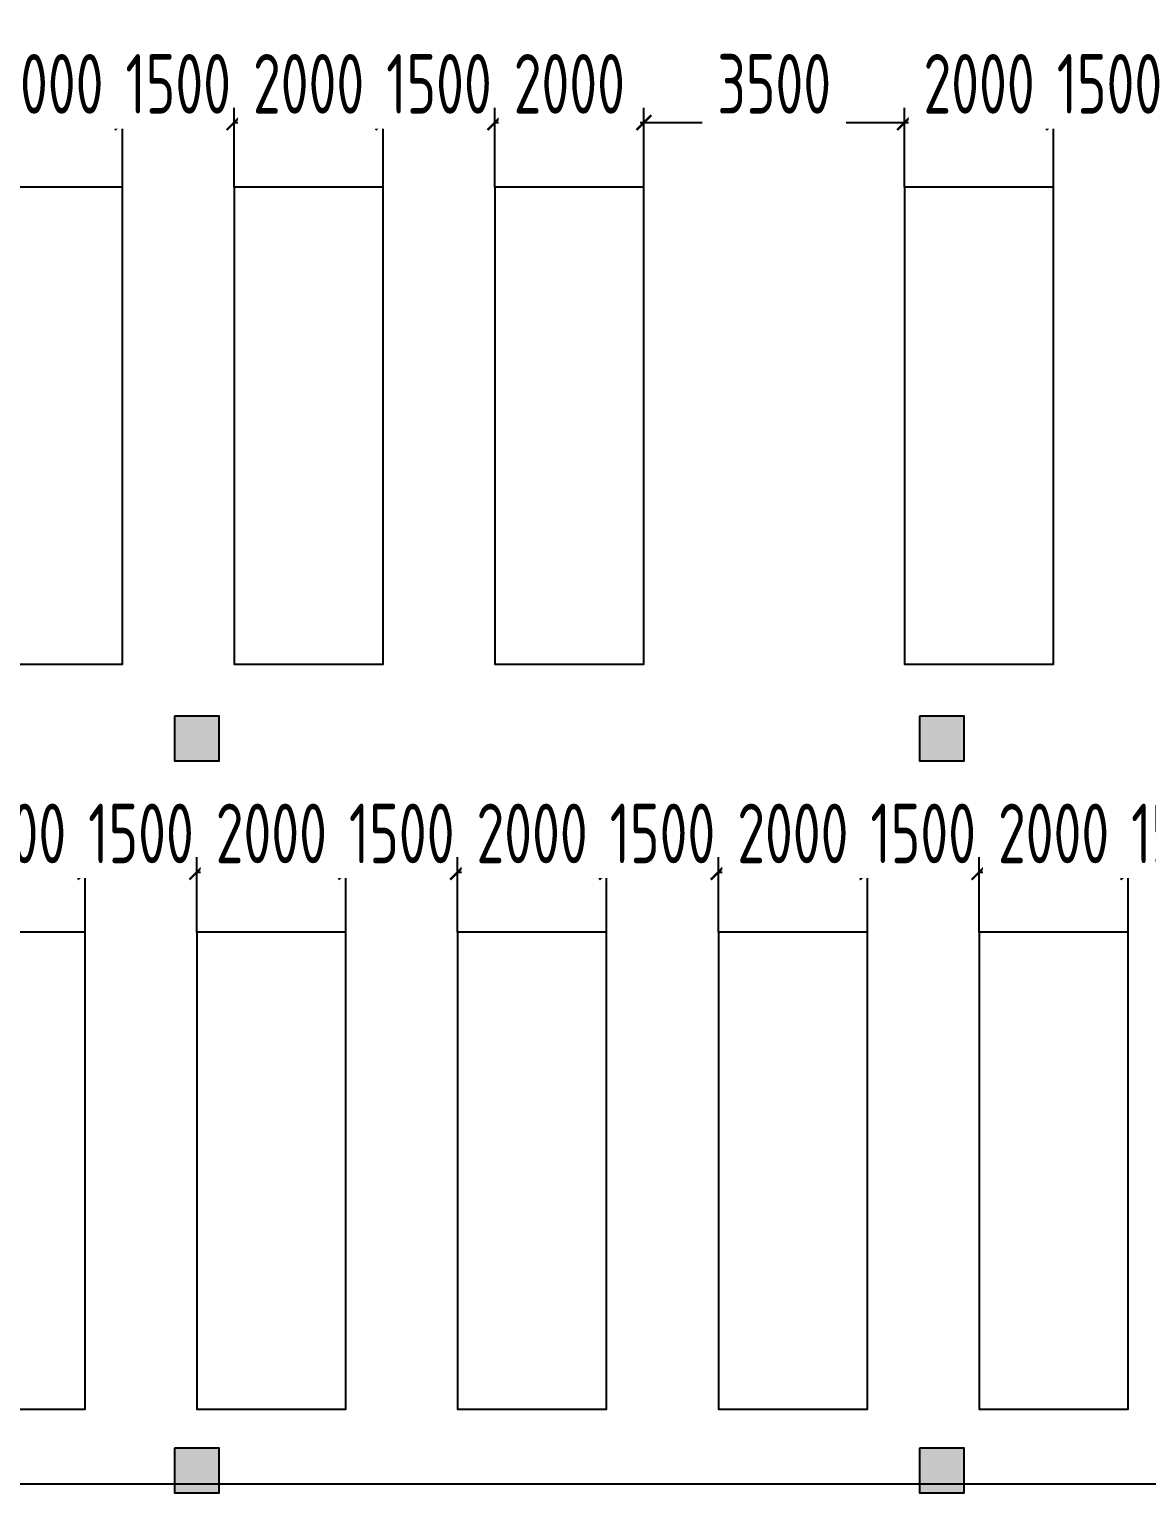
# Model space of a CAD drawing. Header units: inches. Extents: x -26985 to 86262, y -10753 to 149570.
# Drawn here: x 30181 to 45181, y 13367 to 33005 of the extents above; entities that cross this region are included whole.
import ezdxf

# ---------------------------------------------------------------- set-up
doc = ezdxf.new("R2010")
doc.units = ezdxf.units.IN
doc.header["$MEASUREMENT"] = 0
doc.layers.add('COLUMN', color=6, linetype='Continuous')
doc.layers.add('雨水管', color=7, linetype='Continuous')
doc.styles.add('JY-GB', font='gbenor.shx', dxfattribs={"width": 0.8, "bigfont": 'gbcbig.shx'})
doc.dimstyles.new('JY-800', dxfattribs={"dimscale": 400, "dimtxt": 2, "dimasz": 0.5, "dimexe": 0.5, "dimexo": 0, "dimgap": 0.3, "dimtad": 1, "dimdec": 0, "dimtxsty": 'JY-GB', "dimblk": 'ARCHTICK', "dimcen": 2.5, "dimclrd": 86, "dimclre": 86, "dimclrt": 7, "dimadec": 0, "dimazin": 0, "dimtfac": 1, "dimtdec": 0, "dimtmove": 0, "dimatfit": 3, "dimfxl": 1, "dimtfill": 1, "dimlwd": 25, "dimlwe": 25, "dimarcsym": 0})

# ---------------------------------------------------------------- blocks, each defined once
blk = doc.blocks.new('柱左')
at = {"layer": '雨水管'}
h = blk.add_hatch(color=256, dxfattribs=at)
h.paths.add_polyline_path([(26931, -42099), (26931, -42699), (27531, -42699), (27531, -42099)])
h.paths.add_polyline_path([(37351, -42099), (36751, -42099), (36751, -42699), (37351, -42699)])
h.paths.add_polyline_path([(47401, -42099), (46701, -42099), (46701, -42699), (47401, -42699)])
h.paths.add_polyline_path([(59401, -42699), (59401, -42099), (58701, -42099), (58701, -42699)])
h.paths.add_polyline_path([(68401, -42099), (67701, -42099), (67701, -42699), (68401, -42699)])
h.paths.add_polyline_path([(81461, -42699), (81461, -42099), (80761, -42099), (80761, -42699)])
h.paths.add_polyline_path([(82301, -42099), (81601, -42099), (81601, -42699), (82301, -42699)])
h.paths.add_polyline_path([(94901, -42099), (94201, -42099), (94201, -42699), (94901, -42699)])
h.paths.add_polyline_path([(102301, -42699), (102801, -42699), (102801, -42099), (102301, -42099)])
h.paths.add_polyline_path([(110851, -42699), (110851, -42099), (110251, -42099), (110251, -42699)])
h.paths.add_polyline_path([(110251, -52699), (110851, -52699), (110851, -52099), (110251, -52099)])
h.paths.add_polyline_path([(102801, -52699), (102801, -52099), (102301, -52099), (102301, -52699)])
h.paths.add_polyline_path([(94901, -52699), (94901, -52099), (94201, -52099), (94201, -52699)])
h.paths.add_polyline_path([(82301, -52099), (81601, -52099), (81601, -52699), (82301, -52699)])
h.paths.add_polyline_path([(81461, -52099), (80761, -52099), (80761, -52699), (81461, -52699)])
h.paths.add_polyline_path([(67701, -52099), (67701, -52699), (68401, -52699), (68401, -52099)])
h.paths.add_polyline_path([(58701, -52099), (58701, -52699), (59401, -52699), (59401, -52099)])
h.paths.add_polyline_path([(47401, -52699), (47401, -52099), (46701, -52099), (46701, -52699)])
h.paths.add_polyline_path([(36751, -52699), (37351, -52699), (37351, -52099), (36751, -52099)])
h.paths.add_polyline_path([(27531, -52099), (26931, -52099), (26931, -52699), (27531, -52699)])
h.paths.add_polyline_path([(26191, -52099), (26191, -52699), (26791, -52699), (26791, -52099)])
h.paths.add_polyline_path([(26191, -47699), (26791, -47699), (26791, -47099), (26191, -47099)])
h.paths.add_polyline_path([(26191, -62699), (26791, -62699), (26791, -62099), (26191, -62099)])
h.paths.add_polyline_path([(27531, -62099), (26931, -62099), (26931, -62699), (27531, -62699)])
h.paths.add_polyline_path([(36751, -62099), (36751, -62699), (37351, -62699), (37351, -62099)])
h.paths.add_polyline_path([(47401, -62699), (47401, -62099), (46701, -62099), (46701, -62699)])
h.paths.add_polyline_path([(58701, -62699), (59401, -62699), (59401, -62099), (58701, -62099)])
h.paths.add_polyline_path([(68401, -62099), (67701, -62099), (67701, -62699), (68401, -62699)])
h.paths.add_polyline_path([(82301, -62699), (82301, -62099), (81601, -62099), (81601, -62699)])
h.paths.add_polyline_path([(81461, -62099), (80761, -62099), (80761, -62699), (81461, -62699)])
h.paths.add_polyline_path([(94901, -62699), (94901, -62099), (94201, -62099), (94201, -62699)])
h.paths.add_polyline_path([(110851, -62699), (110851, -62099), (110251, -62099), (110251, -62699)])
h.paths.add_polyline_path([(110851, -72049), (110251, -72049), (110251, -72749), (110851, -72749)])
h.paths.add_polyline_path([(102301, -72749), (102801, -72749), (102801, -72049), (102301, -72049)])
h.paths.add_polyline_path([(94901, -72049), (94201, -72049), (94201, -72749), (94901, -72749)])
h.paths.add_polyline_path([(110251, -84019), (110851, -84019), (110851, -83319), (110251, -83319)])
h.paths.add_polyline_path([(102301, -84019), (102801, -84019), (102801, -83319), (102301, -83319)])
h.paths.add_polyline_path([(94901, -84019), (94901, -83319), (94201, -83319), (94201, -84019)])
h.paths.add_polyline_path([(81601, -84019), (82301, -84019), (82301, -83319), (81601, -83319)])
h.paths.add_polyline_path([(80861, -84019), (81461, -84019), (81461, -83619), (80861, -83619)])
h.paths.add_polyline_path([(81461, -80499), (81461, -80099), (80861, -80099), (80861, -80499)])
h.paths.add_polyline_path([(82301, -72049), (81601, -72049), (81601, -72749), (82301, -72749)])
h.paths.add_polyline_path([(80761, -72699), (81461, -72699), (81461, -72099), (80761, -72099)])
h.paths.add_polyline_path([(68401, -72749), (68401, -72049), (67701, -72049), (67701, -72749)])
h.paths.add_polyline_path([(72891, -80099), (72891, -80499), (73491, -80499), (73491, -80099)])
h.paths.add_polyline_path([(73491, -84019), (73491, -83619), (72891, -83619), (72891, -84019)])
h.paths.add_polyline_path([(67751, -84019), (68351, -84019), (68351, -83319), (67751, -83319)])
h.paths.add_polyline_path([(58701, -83319), (58701, -84019), (59401, -84019), (59401, -83319)])
h.paths.add_polyline_path([(59401, -72049), (58701, -72049), (58701, -72749), (59401, -72749)])
h.paths.add_polyline_path([(46701, -72749), (47401, -72749), (47401, -72049), (46701, -72049)])
h.paths.add_polyline_path([(47401, -83319), (46701, -83319), (46701, -84019), (47401, -84019)])
h.paths.add_polyline_path([(36751, -84019), (37351, -84019), (37351, -83319), (36751, -83319)])
h.paths.add_polyline_path([(37351, -72049), (36751, -72049), (36751, -72749), (37351, -72749)])
h.paths.add_polyline_path([(27531, -72049), (26931, -72049), (26931, -72749), (27531, -72749)])
h.paths.add_polyline_path([(26791, -72099), (26191, -72099), (26191, -72699), (26791, -72699)])
h.paths.add_polyline_path([(26791, -83619), (26191, -83619), (26191, -84019), (26791, -84019)])
h.paths.add_polyline_path([(27531, -83319), (26931, -83319), (26931, -84019), (27531, -84019)])
at = {"layer": 'COLUMN'}
for points in [[(27531, -42099), (26931, -42099), (26931, -42699), (27531, -42699)], [(37351, -42099), (36751, -42099), (36751, -42699), (37351, -42699)], [(27531, -52099), (26931, -52099), (26931, -52699), (27531, -52699)], [(37351, -52099), (36751, -52099), (36751, -52699), (37351, -52699)]]:
    blk.add_lwpolyline(points, close=True, dxfattribs=at)
blk = doc.blocks.new('模块一')
at = {"color": 3}
for points in [[(590395, 58950), (596795, 58950), (596795, 56950), (590395, 56950), (590395, 58950)], [(590395, 55450), (596795, 55450), (596795, 53450), (590395, 53450), (590395, 55450)], [(590395, 51950), (596795, 51950), (596795, 49950), (590395, 49950), (590395, 51950)], [(590395, 46450), (596795, 46450), (596795, 44450), (590395, 44450), (590395, 46450)]]:
    blk.add_lwpolyline(points, dxfattribs=at)
blk = doc.blocks.new('模块二')
at = {"color": 3}
for points in [[(600395, 59450), (606795, 59450), (606795, 57450), (600395, 57450), (600395, 59450)], [(600395, 55950), (606795, 55950), (606795, 53950), (600395, 53950), (600395, 55950)], [(600395, 52450), (606795, 52450), (606795, 50450), (600395, 50450), (600395, 52450)], [(600395, 48950), (606795, 48950), (606795, 46950), (600395, 46950), (600395, 48950)], [(600395, 45450), (606795, 45450), (606795, 43450), (600395, 43450), (600395, 45450)]]:
    blk.add_lwpolyline(points, dxfattribs=at)
blk = doc.blocks.new('_ArchTick')
at = {"color": 0, "linetype": 'ByBlock', "const_width": 0.15}
blk.add_lwpolyline([(-0.5, -0.5), (0.5, 0.5)], dxfattribs=at)
blk = doc.blocks.new('*D132')
at = {"color": 86, "linetype": 'Continuous', "lineweight": 25, "transparency": 16777216}
for p, q in [((28931, 20887), (28931, 21894)), ((30931, 20887), (30931, 21894)), ((28931, 21694), (30931, 21694))]:
    blk.add_line(p, q, dxfattribs=at)
at = {"layer": 'Defpoints', "color": 0, "linetype": 'Continuous', "transparency": 16777216}
for p in [(28931, 20887), (30931, 20887)]:
    blk.add_point(p, dxfattribs=at)
at = {"color": 86, "linetype": 'Continuous', "lineweight": 25, "transparency": 16777216, "xscale": 200, "yscale": 200, "zscale": 200, "rotation": 180}
blk.add_blockref('_ArchTick', (28931, 21694), dxfattribs=at)
at = {"color": 86, "linetype": 'Continuous', "lineweight": 25, "transparency": 16777216, "xscale": 200, "yscale": 200, "zscale": 200}
blk.add_blockref('_ArchTick', (30931, 21694), dxfattribs=at)
at = {"color": 7, "linetype": 'Continuous', "lineweight": -3, "transparency": 16777216, "insert": (29931, 22214), "char_height": 800, "attachment_point": 5, "style": 'JY-GB', "bg_fill": 3, "box_fill_scale": 1.25, "bg_fill_color": 256, "bg_fill_true_color": 13158600, "bg_fill_transparency": 0}
blk.add_mtext('2000', dxfattribs=at)
at = {"layer": 'Defpoints', "color": 0, "linetype": 'Continuous', "transparency": 16777216}
blk.add_point((30931, 21694), dxfattribs=at)
blk = doc.blocks.new('*D133')
at = {"color": 86, "linetype": 'Continuous', "lineweight": 25, "transparency": 16777216}
for p, q in [((30931, 20887), (30931, 21894)), ((32431, 20887), (32431, 21894)), ((30931, 21694), (32431, 21694))]:
    blk.add_line(p, q, dxfattribs=at)
at = {"layer": 'Defpoints', "color": 0, "linetype": 'Continuous', "transparency": 16777216}
for p in [(30931, 20887), (32431, 20887)]:
    blk.add_point(p, dxfattribs=at)
at = {"color": 86, "linetype": 'Continuous', "lineweight": 25, "transparency": 16777216, "xscale": 200, "yscale": 200, "zscale": 200, "rotation": 180}
blk.add_blockref('_ArchTick', (30931, 21694), dxfattribs=at)
at = {"color": 86, "linetype": 'Continuous', "lineweight": 25, "transparency": 16777216, "xscale": 200, "yscale": 200, "zscale": 200}
blk.add_blockref('_ArchTick', (32431, 21694), dxfattribs=at)
at = {"color": 7, "linetype": 'Continuous', "lineweight": -3, "transparency": 16777216, "insert": (31681, 22214), "char_height": 800, "attachment_point": 5, "style": 'JY-GB', "bg_fill": 3, "box_fill_scale": 1.25, "bg_fill_color": 256, "bg_fill_true_color": 13158600, "bg_fill_transparency": 0}
blk.add_mtext('1500', dxfattribs=at)
at = {"layer": 'Defpoints', "color": 0, "linetype": 'Continuous', "transparency": 16777216}
blk.add_point((32431, 21694), dxfattribs=at)
blk = doc.blocks.new('*D134')
at = {"color": 86, "linetype": 'Continuous', "lineweight": 25, "transparency": 16777216}
for p, q in [((32431, 20887), (32431, 21894)), ((34431, 20887), (34431, 21894)), ((32431, 21694), (34431, 21694))]:
    blk.add_line(p, q, dxfattribs=at)
at = {"layer": 'Defpoints', "color": 0, "linetype": 'Continuous', "transparency": 16777216}
for p in [(32431, 20887), (34431, 20887)]:
    blk.add_point(p, dxfattribs=at)
at = {"color": 86, "linetype": 'Continuous', "lineweight": 25, "transparency": 16777216, "xscale": 200, "yscale": 200, "zscale": 200, "rotation": 180}
blk.add_blockref('_ArchTick', (32431, 21694), dxfattribs=at)
at = {"color": 86, "linetype": 'Continuous', "lineweight": 25, "transparency": 16777216, "xscale": 200, "yscale": 200, "zscale": 200}
blk.add_blockref('_ArchTick', (34431, 21694), dxfattribs=at)
at = {"color": 7, "linetype": 'Continuous', "lineweight": -3, "transparency": 16777216, "insert": (33431, 22214), "char_height": 800, "attachment_point": 5, "style": 'JY-GB', "bg_fill": 3, "box_fill_scale": 1.25, "bg_fill_color": 256, "bg_fill_true_color": 13158600, "bg_fill_transparency": 0}
blk.add_mtext('2000', dxfattribs=at)
at = {"layer": 'Defpoints', "color": 0, "linetype": 'Continuous', "transparency": 16777216}
blk.add_point((34431, 21694), dxfattribs=at)
blk = doc.blocks.new('*D135')
at = {"color": 86, "linetype": 'Continuous', "lineweight": 25, "transparency": 16777216}
for p, q in [((34431, 20887), (34431, 21894)), ((35931, 20887), (35931, 21894)), ((34431, 21694), (35931, 21694))]:
    blk.add_line(p, q, dxfattribs=at)
at = {"layer": 'Defpoints', "color": 0, "linetype": 'Continuous', "transparency": 16777216}
for p in [(34431, 20887), (35931, 20887)]:
    blk.add_point(p, dxfattribs=at)
at = {"color": 86, "linetype": 'Continuous', "lineweight": 25, "transparency": 16777216, "xscale": 200, "yscale": 200, "zscale": 200, "rotation": 180}
blk.add_blockref('_ArchTick', (34431, 21694), dxfattribs=at)
at = {"color": 86, "linetype": 'Continuous', "lineweight": 25, "transparency": 16777216, "xscale": 200, "yscale": 200, "zscale": 200}
blk.add_blockref('_ArchTick', (35931, 21694), dxfattribs=at)
at = {"color": 7, "linetype": 'Continuous', "lineweight": -3, "transparency": 16777216, "insert": (35181, 22214), "char_height": 800, "attachment_point": 5, "style": 'JY-GB', "bg_fill": 3, "box_fill_scale": 1.25, "bg_fill_color": 256, "bg_fill_true_color": 13158600, "bg_fill_transparency": 0}
blk.add_mtext('1500', dxfattribs=at)
at = {"layer": 'Defpoints', "color": 0, "linetype": 'Continuous', "transparency": 16777216}
blk.add_point((35931, 21694), dxfattribs=at)
blk = doc.blocks.new('*D136')
at = {"color": 86, "linetype": 'Continuous', "lineweight": 25, "transparency": 16777216}
for p, q in [((35931, 20887), (35931, 21894)), ((37931, 20887), (37931, 21894)), ((35931, 21694), (37931, 21694))]:
    blk.add_line(p, q, dxfattribs=at)
at = {"layer": 'Defpoints', "color": 0, "linetype": 'Continuous', "transparency": 16777216}
for p in [(35931, 20887), (37931, 20887)]:
    blk.add_point(p, dxfattribs=at)
at = {"color": 86, "linetype": 'Continuous', "lineweight": 25, "transparency": 16777216, "xscale": 200, "yscale": 200, "zscale": 200, "rotation": 180}
blk.add_blockref('_ArchTick', (35931, 21694), dxfattribs=at)
at = {"color": 86, "linetype": 'Continuous', "lineweight": 25, "transparency": 16777216, "xscale": 200, "yscale": 200, "zscale": 200}
blk.add_blockref('_ArchTick', (37931, 21694), dxfattribs=at)
at = {"color": 7, "linetype": 'Continuous', "lineweight": -3, "transparency": 16777216, "insert": (36931, 22214), "char_height": 800, "attachment_point": 5, "style": 'JY-GB', "bg_fill": 3, "box_fill_scale": 1.25, "bg_fill_color": 256, "bg_fill_true_color": 13158600, "bg_fill_transparency": 0}
blk.add_mtext('2000', dxfattribs=at)
at = {"layer": 'Defpoints', "color": 0, "linetype": 'Continuous', "transparency": 16777216}
blk.add_point((37931, 21694), dxfattribs=at)
blk = doc.blocks.new('*D137')
at = {"color": 86, "linetype": 'Continuous', "lineweight": 25, "transparency": 16777216}
for p, q in [((37931, 20887), (37931, 21894)), ((39431, 20887), (39431, 21894)), ((37931, 21694), (39431, 21694))]:
    blk.add_line(p, q, dxfattribs=at)
at = {"layer": 'Defpoints', "color": 0, "linetype": 'Continuous', "transparency": 16777216}
for p in [(37931, 20887), (39431, 20887)]:
    blk.add_point(p, dxfattribs=at)
at = {"color": 86, "linetype": 'Continuous', "lineweight": 25, "transparency": 16777216, "xscale": 200, "yscale": 200, "zscale": 200, "rotation": 180}
blk.add_blockref('_ArchTick', (37931, 21694), dxfattribs=at)
at = {"color": 86, "linetype": 'Continuous', "lineweight": 25, "transparency": 16777216, "xscale": 200, "yscale": 200, "zscale": 200}
blk.add_blockref('_ArchTick', (39431, 21694), dxfattribs=at)
at = {"color": 7, "linetype": 'Continuous', "lineweight": -3, "transparency": 16777216, "insert": (38681, 22214), "char_height": 800, "attachment_point": 5, "style": 'JY-GB', "bg_fill": 3, "box_fill_scale": 1.25, "bg_fill_color": 256, "bg_fill_true_color": 13158600, "bg_fill_transparency": 0}
blk.add_mtext('1500', dxfattribs=at)
at = {"layer": 'Defpoints', "color": 0, "linetype": 'Continuous', "transparency": 16777216}
blk.add_point((39431, 21694), dxfattribs=at)
blk = doc.blocks.new('*D138')
at = {"color": 86, "linetype": 'Continuous', "lineweight": 25, "transparency": 16777216}
for p, q in [((39431, 20887), (39431, 21894)), ((41431, 20887), (41431, 21894)), ((39431, 21694), (41431, 21694))]:
    blk.add_line(p, q, dxfattribs=at)
at = {"layer": 'Defpoints', "color": 0, "linetype": 'Continuous', "transparency": 16777216}
for p in [(39431, 20887), (41431, 20887)]:
    blk.add_point(p, dxfattribs=at)
at = {"color": 86, "linetype": 'Continuous', "lineweight": 25, "transparency": 16777216, "xscale": 200, "yscale": 200, "zscale": 200, "rotation": 180}
blk.add_blockref('_ArchTick', (39431, 21694), dxfattribs=at)
at = {"color": 86, "linetype": 'Continuous', "lineweight": 25, "transparency": 16777216, "xscale": 200, "yscale": 200, "zscale": 200}
blk.add_blockref('_ArchTick', (41431, 21694), dxfattribs=at)
at = {"color": 7, "linetype": 'Continuous', "lineweight": -3, "transparency": 16777216, "insert": (40431, 22214), "char_height": 800, "attachment_point": 5, "style": 'JY-GB', "bg_fill": 3, "box_fill_scale": 1.25, "bg_fill_color": 256, "bg_fill_true_color": 13158600, "bg_fill_transparency": 0}
blk.add_mtext('2000', dxfattribs=at)
at = {"layer": 'Defpoints', "color": 0, "linetype": 'Continuous', "transparency": 16777216}
blk.add_point((41431, 21694), dxfattribs=at)
blk = doc.blocks.new('*D139')
at = {"color": 86, "linetype": 'Continuous', "lineweight": 25, "transparency": 16777216}
for p, q in [((41431, 20887), (41431, 21894)), ((42931, 20887), (42931, 21894)), ((41431, 21694), (42931, 21694))]:
    blk.add_line(p, q, dxfattribs=at)
at = {"layer": 'Defpoints', "color": 0, "linetype": 'Continuous', "transparency": 16777216}
for p in [(41431, 20887), (42931, 20887)]:
    blk.add_point(p, dxfattribs=at)
at = {"color": 86, "linetype": 'Continuous', "lineweight": 25, "transparency": 16777216, "xscale": 200, "yscale": 200, "zscale": 200, "rotation": 180}
blk.add_blockref('_ArchTick', (41431, 21694), dxfattribs=at)
at = {"color": 86, "linetype": 'Continuous', "lineweight": 25, "transparency": 16777216, "xscale": 200, "yscale": 200, "zscale": 200}
blk.add_blockref('_ArchTick', (42931, 21694), dxfattribs=at)
at = {"color": 7, "linetype": 'Continuous', "lineweight": -3, "transparency": 16777216, "insert": (42181, 22214), "char_height": 800, "attachment_point": 5, "style": 'JY-GB', "bg_fill": 3, "box_fill_scale": 1.25, "bg_fill_color": 256, "bg_fill_true_color": 13158600, "bg_fill_transparency": 0}
blk.add_mtext('1500', dxfattribs=at)
at = {"layer": 'Defpoints', "color": 0, "linetype": 'Continuous', "transparency": 16777216}
blk.add_point((42931, 21694), dxfattribs=at)
blk = doc.blocks.new('*D140')
at = {"color": 86, "linetype": 'Continuous', "lineweight": 25, "transparency": 16777216}
for p, q in [((42931, 20887), (42931, 21894)), ((44931, 20887), (44931, 21894)), ((42931, 21694), (44931, 21694))]:
    blk.add_line(p, q, dxfattribs=at)
at = {"layer": 'Defpoints', "color": 0, "linetype": 'Continuous', "transparency": 16777216}
for p in [(42931, 20887), (44931, 20887)]:
    blk.add_point(p, dxfattribs=at)
at = {"color": 86, "linetype": 'Continuous', "lineweight": 25, "transparency": 16777216, "xscale": 200, "yscale": 200, "zscale": 200, "rotation": 180}
blk.add_blockref('_ArchTick', (42931, 21694), dxfattribs=at)
at = {"color": 86, "linetype": 'Continuous', "lineweight": 25, "transparency": 16777216, "xscale": 200, "yscale": 200, "zscale": 200}
blk.add_blockref('_ArchTick', (44931, 21694), dxfattribs=at)
at = {"color": 7, "linetype": 'Continuous', "lineweight": -3, "transparency": 16777216, "insert": (43931, 22214), "char_height": 800, "attachment_point": 5, "style": 'JY-GB', "bg_fill": 3, "box_fill_scale": 1.25, "bg_fill_color": 256, "bg_fill_true_color": 13158600, "bg_fill_transparency": 0}
blk.add_mtext('2000', dxfattribs=at)
at = {"layer": 'Defpoints', "color": 0, "linetype": 'Continuous', "transparency": 16777216}
blk.add_point((44931, 21694), dxfattribs=at)
blk = doc.blocks.new('*D141')
at = {"color": 86, "linetype": 'Continuous', "lineweight": 25, "transparency": 16777216}
for p, q in [((44931, 20887), (44931, 21894)), ((46431, 20887), (46431, 21894)), ((44931, 21694), (46431, 21694))]:
    blk.add_line(p, q, dxfattribs=at)
at = {"layer": 'Defpoints', "color": 0, "linetype": 'Continuous', "transparency": 16777216}
for p in [(44931, 20887), (46431, 20887)]:
    blk.add_point(p, dxfattribs=at)
at = {"color": 86, "linetype": 'Continuous', "lineweight": 25, "transparency": 16777216, "xscale": 200, "yscale": 200, "zscale": 200, "rotation": 180}
blk.add_blockref('_ArchTick', (44931, 21694), dxfattribs=at)
at = {"color": 86, "linetype": 'Continuous', "lineweight": 25, "transparency": 16777216, "xscale": 200, "yscale": 200, "zscale": 200}
blk.add_blockref('_ArchTick', (46431, 21694), dxfattribs=at)
at = {"color": 7, "linetype": 'Continuous', "lineweight": -3, "transparency": 16777216, "insert": (45681, 22214), "char_height": 800, "attachment_point": 5, "style": 'JY-GB', "bg_fill": 3, "box_fill_scale": 1.25, "bg_fill_color": 256, "bg_fill_true_color": 13158600, "bg_fill_transparency": 0}
blk.add_mtext('1500', dxfattribs=at)
at = {"layer": 'Defpoints', "color": 0, "linetype": 'Continuous', "transparency": 16777216}
blk.add_point((46431, 21694), dxfattribs=at)
blk = doc.blocks.new('*D174')
at = {"color": 86, "linetype": 'Continuous', "lineweight": 25, "transparency": 16777216}
for p, q in [((29431, 30887), (29431, 31953)), ((31431, 30887), (31431, 31953)), ((29431, 31753), (31431, 31753))]:
    blk.add_line(p, q, dxfattribs=at)
at = {"layer": 'Defpoints', "color": 0, "linetype": 'Continuous', "transparency": 16777216}
for p in [(29431, 30887), (31431, 30887)]:
    blk.add_point(p, dxfattribs=at)
at = {"color": 86, "linetype": 'Continuous', "lineweight": 25, "transparency": 16777216, "xscale": 200, "yscale": 200, "zscale": 200, "rotation": 180}
blk.add_blockref('_ArchTick', (29431, 31753), dxfattribs=at)
at = {"color": 86, "linetype": 'Continuous', "lineweight": 25, "transparency": 16777216, "xscale": 200, "yscale": 200, "zscale": 200}
blk.add_blockref('_ArchTick', (31431, 31753), dxfattribs=at)
at = {"color": 7, "linetype": 'Continuous', "lineweight": -3, "transparency": 16777216, "insert": (30431, 32273), "char_height": 800, "attachment_point": 5, "style": 'JY-GB', "bg_fill": 3, "box_fill_scale": 1.25, "bg_fill_color": 256, "bg_fill_true_color": 13158600, "bg_fill_transparency": 0}
blk.add_mtext('2000', dxfattribs=at)
at = {"layer": 'Defpoints', "color": 0, "linetype": 'Continuous', "transparency": 16777216}
blk.add_point((31431, 31753), dxfattribs=at)
blk = doc.blocks.new('*D175')
at = {"color": 86, "linetype": 'Continuous', "lineweight": 25, "transparency": 16777216}
for p, q in [((31431, 30887), (31431, 31953)), ((32931, 30887), (32931, 31953)), ((31431, 31753), (32931, 31753))]:
    blk.add_line(p, q, dxfattribs=at)
at = {"layer": 'Defpoints', "color": 0, "linetype": 'Continuous', "transparency": 16777216}
for p in [(31431, 30887), (32931, 30887)]:
    blk.add_point(p, dxfattribs=at)
at = {"color": 86, "linetype": 'Continuous', "lineweight": 25, "transparency": 16777216, "xscale": 200, "yscale": 200, "zscale": 200, "rotation": 180}
blk.add_blockref('_ArchTick', (31431, 31753), dxfattribs=at)
at = {"color": 86, "linetype": 'Continuous', "lineweight": 25, "transparency": 16777216, "xscale": 200, "yscale": 200, "zscale": 200}
blk.add_blockref('_ArchTick', (32931, 31753), dxfattribs=at)
at = {"color": 7, "linetype": 'Continuous', "lineweight": -3, "transparency": 16777216, "insert": (32181, 32273), "char_height": 800, "attachment_point": 5, "style": 'JY-GB', "bg_fill": 3, "box_fill_scale": 1.25, "bg_fill_color": 256, "bg_fill_true_color": 13158600, "bg_fill_transparency": 0}
blk.add_mtext('1500', dxfattribs=at)
at = {"layer": 'Defpoints', "color": 0, "linetype": 'Continuous', "transparency": 16777216}
blk.add_point((32931, 31753), dxfattribs=at)
blk = doc.blocks.new('*D176')
at = {"color": 86, "linetype": 'Continuous', "lineweight": 25, "transparency": 16777216}
for p, q in [((32931, 30887), (32931, 31953)), ((34931, 30887), (34931, 31953)), ((32931, 31753), (34931, 31753))]:
    blk.add_line(p, q, dxfattribs=at)
at = {"layer": 'Defpoints', "color": 0, "linetype": 'Continuous', "transparency": 16777216}
for p in [(32931, 30887), (34931, 30887)]:
    blk.add_point(p, dxfattribs=at)
at = {"color": 86, "linetype": 'Continuous', "lineweight": 25, "transparency": 16777216, "xscale": 200, "yscale": 200, "zscale": 200, "rotation": 180}
blk.add_blockref('_ArchTick', (32931, 31753), dxfattribs=at)
at = {"color": 86, "linetype": 'Continuous', "lineweight": 25, "transparency": 16777216, "xscale": 200, "yscale": 200, "zscale": 200}
blk.add_blockref('_ArchTick', (34931, 31753), dxfattribs=at)
at = {"color": 7, "linetype": 'Continuous', "lineweight": -3, "transparency": 16777216, "insert": (33931, 32273), "char_height": 800, "attachment_point": 5, "style": 'JY-GB', "bg_fill": 3, "box_fill_scale": 1.25, "bg_fill_color": 256, "bg_fill_true_color": 13158600, "bg_fill_transparency": 0}
blk.add_mtext('2000', dxfattribs=at)
at = {"layer": 'Defpoints', "color": 0, "linetype": 'Continuous', "transparency": 16777216}
blk.add_point((34931, 31753), dxfattribs=at)
blk = doc.blocks.new('*D177')
at = {"color": 86, "linetype": 'Continuous', "lineweight": 25, "transparency": 16777216}
for p, q in [((34931, 30887), (34931, 31953)), ((36431, 30887), (36431, 31953)), ((34931, 31753), (36431, 31753))]:
    blk.add_line(p, q, dxfattribs=at)
at = {"layer": 'Defpoints', "color": 0, "linetype": 'Continuous', "transparency": 16777216}
for p in [(34931, 30887), (36431, 30887)]:
    blk.add_point(p, dxfattribs=at)
at = {"color": 86, "linetype": 'Continuous', "lineweight": 25, "transparency": 16777216, "xscale": 200, "yscale": 200, "zscale": 200, "rotation": 180}
blk.add_blockref('_ArchTick', (34931, 31753), dxfattribs=at)
at = {"color": 86, "linetype": 'Continuous', "lineweight": 25, "transparency": 16777216, "xscale": 200, "yscale": 200, "zscale": 200}
blk.add_blockref('_ArchTick', (36431, 31753), dxfattribs=at)
at = {"color": 7, "linetype": 'Continuous', "lineweight": -3, "transparency": 16777216, "insert": (35681, 32273), "char_height": 800, "attachment_point": 5, "style": 'JY-GB', "bg_fill": 3, "box_fill_scale": 1.25, "bg_fill_color": 256, "bg_fill_true_color": 13158600, "bg_fill_transparency": 0}
blk.add_mtext('1500', dxfattribs=at)
at = {"layer": 'Defpoints', "color": 0, "linetype": 'Continuous', "transparency": 16777216}
blk.add_point((36431, 31753), dxfattribs=at)
blk = doc.blocks.new('*D178')
at = {"color": 86, "linetype": 'Continuous', "lineweight": 25, "transparency": 16777216}
for p, q in [((36431, 30887), (36431, 31953)), ((38431, 30887), (38431, 31953)), ((36431, 31753), (38431, 31753))]:
    blk.add_line(p, q, dxfattribs=at)
at = {"layer": 'Defpoints', "color": 0, "linetype": 'Continuous', "transparency": 16777216}
for p in [(36431, 30887), (38431, 30887)]:
    blk.add_point(p, dxfattribs=at)
at = {"color": 86, "linetype": 'Continuous', "lineweight": 25, "transparency": 16777216, "xscale": 200, "yscale": 200, "zscale": 200, "rotation": 180}
blk.add_blockref('_ArchTick', (36431, 31753), dxfattribs=at)
at = {"color": 86, "linetype": 'Continuous', "lineweight": 25, "transparency": 16777216, "xscale": 200, "yscale": 200, "zscale": 200}
blk.add_blockref('_ArchTick', (38431, 31753), dxfattribs=at)
at = {"color": 7, "linetype": 'Continuous', "lineweight": -3, "transparency": 16777216, "insert": (37431, 32273), "char_height": 800, "attachment_point": 5, "style": 'JY-GB', "bg_fill": 3, "box_fill_scale": 1.25, "bg_fill_color": 256, "bg_fill_true_color": 13158600, "bg_fill_transparency": 0}
blk.add_mtext('2000', dxfattribs=at)
at = {"layer": 'Defpoints', "color": 0, "linetype": 'Continuous', "transparency": 16777216}
blk.add_point((38431, 31753), dxfattribs=at)
blk = doc.blocks.new('*D179')
at = {"color": 86, "linetype": 'Continuous', "lineweight": 25, "transparency": 16777216}
for p, q in [((38431, 30887), (38431, 31953)), ((41931, 30887), (41931, 31953)), ((38431, 31753), (41931, 31753))]:
    blk.add_line(p, q, dxfattribs=at)
at = {"layer": 'Defpoints', "color": 0, "linetype": 'Continuous', "transparency": 16777216}
for p in [(41931, 31753), (38431, 30887), (41931, 30887)]:
    blk.add_point(p, dxfattribs=at)
at = {"color": 86, "linetype": 'Continuous', "lineweight": 25, "transparency": 16777216, "xscale": 200, "yscale": 200, "zscale": 200, "rotation": 180}
blk.add_blockref('_ArchTick', (38431, 31753), dxfattribs=at)
at = {"color": 86, "linetype": 'Continuous', "lineweight": 25, "transparency": 16777216, "xscale": 200, "yscale": 200, "zscale": 200}
blk.add_blockref('_ArchTick', (41931, 31753), dxfattribs=at)
at = {"color": 7, "linetype": 'Continuous', "lineweight": -3, "transparency": 16777216, "insert": (40181, 32273), "char_height": 800, "attachment_point": 5, "style": 'JY-GB', "bg_fill": 3, "box_fill_scale": 1.25, "bg_fill_color": 256, "bg_fill_true_color": 13158600, "bg_fill_transparency": 0}
blk.add_mtext('3500', dxfattribs=at)
blk = doc.blocks.new('*D180')
at = {"color": 86, "linetype": 'Continuous', "lineweight": 25, "transparency": 16777216}
for p, q in [((41931, 30887), (41931, 31953)), ((43931, 30887), (43931, 31953)), ((41931, 31753), (43931, 31753))]:
    blk.add_line(p, q, dxfattribs=at)
at = {"layer": 'Defpoints', "color": 0, "linetype": 'Continuous', "transparency": 16777216}
for p in [(41931, 30887), (43931, 30887)]:
    blk.add_point(p, dxfattribs=at)
at = {"color": 86, "linetype": 'Continuous', "lineweight": 25, "transparency": 16777216, "xscale": 200, "yscale": 200, "zscale": 200, "rotation": 180}
blk.add_blockref('_ArchTick', (41931, 31753), dxfattribs=at)
at = {"color": 86, "linetype": 'Continuous', "lineweight": 25, "transparency": 16777216, "xscale": 200, "yscale": 200, "zscale": 200}
blk.add_blockref('_ArchTick', (43931, 31753), dxfattribs=at)
at = {"color": 7, "linetype": 'Continuous', "lineweight": -3, "transparency": 16777216, "insert": (42931, 32273), "char_height": 800, "attachment_point": 5, "style": 'JY-GB', "bg_fill": 3, "box_fill_scale": 1.25, "bg_fill_color": 256, "bg_fill_true_color": 13158600, "bg_fill_transparency": 0}
blk.add_mtext('2000', dxfattribs=at)
at = {"layer": 'Defpoints', "color": 0, "linetype": 'Continuous', "transparency": 16777216}
blk.add_point((43931, 31753), dxfattribs=at)
blk = doc.blocks.new('*D181')
at = {"color": 86, "linetype": 'Continuous', "lineweight": 25, "transparency": 16777216}
for p, q in [((43931, 30887), (43931, 31953)), ((45431, 30887), (45431, 31953)), ((43931, 31753), (45431, 31753))]:
    blk.add_line(p, q, dxfattribs=at)
at = {"layer": 'Defpoints', "color": 0, "linetype": 'Continuous', "transparency": 16777216}
for p in [(43931, 30887), (45431, 30887)]:
    blk.add_point(p, dxfattribs=at)
at = {"color": 86, "linetype": 'Continuous', "lineweight": 25, "transparency": 16777216, "xscale": 200, "yscale": 200, "zscale": 200, "rotation": 180}
blk.add_blockref('_ArchTick', (43931, 31753), dxfattribs=at)
at = {"color": 86, "linetype": 'Continuous', "lineweight": 25, "transparency": 16777216, "xscale": 200, "yscale": 200, "zscale": 200}
blk.add_blockref('_ArchTick', (45431, 31753), dxfattribs=at)
at = {"color": 7, "linetype": 'Continuous', "lineweight": -3, "transparency": 16777216, "insert": (44681, 32273), "char_height": 800, "attachment_point": 5, "style": 'JY-GB', "bg_fill": 3, "box_fill_scale": 1.25, "bg_fill_color": 256, "bg_fill_true_color": 13158600, "bg_fill_transparency": 0}
blk.add_mtext('1500', dxfattribs=at)
at = {"layer": 'Defpoints', "color": 0, "linetype": 'Continuous', "transparency": 16777216}
blk.add_point((45431, 31753), dxfattribs=at)

msp = doc.modelspace()

# ---------------------------------------------------------------- linework, layer by layer
at = {"color": 1, "linetype": 'Continuous', "lineweight": -3}
msp.add_line((-9568.6, 13486.9), (73931.4, 13486.9), dxfattribs=at)

# ---------------------------------------------------------------- block references
at = {"xscale": -1, "rotation": 90}
for name in ['模块一', '模块二']:
    msp.add_blockref(name, (88381.8, 621282.4), dxfattribs=at)
at = {"layer": '雨水管', "rotation": 90}
msp.add_blockref('柱左', (-9967.7, -13564.5), dxfattribs=at)

# ---------------------------------------------------------------- next in the draw order: dimensions: what is measured, and where the dimension line sits
at = {"color": 0, "linetype": 'Continuous', "lineweight": -3}
for base, p1, p2, picture, middle in [((31431.4, 31753.4), (29431.4, 30886.9), (31431.4, 30886.9), '*D174', (30431.4, 32273.4)), ((30931.4, 21694.3), (28931.4, 20886.9), (30931.4, 20886.9), '*D132', (29931.4, 22214.3))]:
    dim = msp.add_linear_dim(base=base, p1=p1, p2=p2, dimstyle='JY-800', override={"dimtmove": 1}, dxfattribs=at)
    dim.commit()
    dim.dimension.update_dxf_attribs({"geometry": picture, "text_midpoint": middle})

# ---------------------------------------------------------------- next in the draw order: dimensions: what is measured, and where the dimension line sits
for base, p1, p2, picture, middle in [((32931.4, 31753.4), (31431.4, 30886.9), (32931.4, 30886.9), '*D175', (32181.4, 32273.4)), ((32431.4, 21694.3), (30931.4, 20886.9), (32431.4, 20886.9), '*D133', (31681.4, 22214.3))]:
    dim = msp.add_linear_dim(base=base, p1=p1, p2=p2, dimstyle='JY-800', override={"dimtmove": 1}, dxfattribs=at)
    dim.commit()
    dim.dimension.update_dxf_attribs({"geometry": picture, "text_midpoint": middle})

# ---------------------------------------------------------------- next in the draw order: dimensions: what is measured, and where the dimension line sits
for base, p1, p2, picture, middle in [((34931.4, 31753.4), (32931.4, 30886.9), (34931.4, 30886.9), '*D176', (33931.4, 32273.4)), ((34431.4, 21694.3), (32431.4, 20886.9), (34431.4, 20886.9), '*D134', (33431.4, 22214.3))]:
    dim = msp.add_linear_dim(base=base, p1=p1, p2=p2, dimstyle='JY-800', override={"dimtmove": 1}, dxfattribs=at)
    dim.commit()
    dim.dimension.update_dxf_attribs({"geometry": picture, "text_midpoint": middle})

# ---------------------------------------------------------------- next in the draw order: dimensions: what is measured, and where the dimension line sits
for base, p1, p2, picture, middle in [((36431.4, 31753.4), (34931.4, 30886.9), (36431.4, 30886.9), '*D177', (35681.4, 32273.4)), ((35931.4, 21694.3), (34431.4, 20886.9), (35931.4, 20886.9), '*D135', (35181.4, 22214.3))]:
    dim = msp.add_linear_dim(base=base, p1=p1, p2=p2, dimstyle='JY-800', override={"dimtmove": 1}, dxfattribs=at)
    dim.commit()
    dim.dimension.update_dxf_attribs({"geometry": picture, "text_midpoint": middle})

# ---------------------------------------------------------------- next in the draw order: dimensions: what is measured, and where the dimension line sits
for base, p1, p2, picture, middle in [((38431.4, 31753.4), (36431.4, 30886.9), (38431.4, 30886.9), '*D178', (37431.4, 32273.4)), ((37931.4, 21694.3), (35931.4, 20886.9), (37931.4, 20886.9), '*D136', (36931.4, 22214.3))]:
    dim = msp.add_linear_dim(base=base, p1=p1, p2=p2, dimstyle='JY-800', override={"dimtmove": 1}, dxfattribs=at)
    dim.commit()
    dim.dimension.update_dxf_attribs({"geometry": picture, "text_midpoint": middle})

# ---------------------------------------------------------------- next in the draw order: dimensions: what is measured, and where the dimension line sits
for base, p1, p2, picture, middle in [((41931.4, 31753.4), (38431.4, 30886.9), (41931.4, 30886.9), '*D179', (40181.4, 32273.4)), ((39431.4, 21694.3), (37931.4, 20886.9), (39431.4, 20886.9), '*D137', (38681.4, 22214.3))]:
    dim = msp.add_linear_dim(base=base, p1=p1, p2=p2, dimstyle='JY-800', override={"dimtmove": 1}, dxfattribs=at)
    dim.commit()
    dim.dimension.update_dxf_attribs({"geometry": picture, "text_midpoint": middle})

# ---------------------------------------------------------------- next in the draw order: dimensions: what is measured, and where the dimension line sits
for base, p1, p2, picture, middle in [((43931.4, 31753.4), (41931.4, 30886.9), (43931.4, 30886.9), '*D180', (42931.4, 32273.4)), ((41431.4, 21694.3), (39431.4, 20886.9), (41431.4, 20886.9), '*D138', (40431.4, 22214.3))]:
    dim = msp.add_linear_dim(base=base, p1=p1, p2=p2, dimstyle='JY-800', override={"dimtmove": 1}, dxfattribs=at)
    dim.commit()
    dim.dimension.update_dxf_attribs({"geometry": picture, "text_midpoint": middle})

# ---------------------------------------------------------------- next in the draw order: dimensions: what is measured, and where the dimension line sits
for base, p1, p2, picture, middle in [((45431.4, 31753.4), (43931.4, 30886.9), (45431.4, 30886.9), '*D181', (44681.4, 32273.4)), ((42931.4, 21694.3), (41431.4, 20886.9), (42931.4, 20886.9), '*D139', (42181.4, 22214.3))]:
    dim = msp.add_linear_dim(base=base, p1=p1, p2=p2, dimstyle='JY-800', override={"dimtmove": 1}, dxfattribs=at)
    dim.commit()
    dim.dimension.update_dxf_attribs({"geometry": picture, "text_midpoint": middle})

# ---------------------------------------------------------------- next in the draw order: dimensions: what is measured, and where the dimension line sits
dim = msp.add_linear_dim(base=(44931.4, 21694.3), p1=(42931.4, 20886.9), p2=(44931.4, 20886.9), dimstyle='JY-800', override={"dimtmove": 1}, dxfattribs=at)
dim.commit()
dim.dimension.update_dxf_attribs({"geometry": '*D140', "text_midpoint": (43931.4, 22214.3)})

# ---------------------------------------------------------------- next in the draw order: dimensions: what is measured, and where the dimension line sits
dim = msp.add_linear_dim(base=(46431.4, 21694.3), p1=(44931.4, 20886.9), p2=(46431.4, 20886.9), dimstyle='JY-800', override={"dimtmove": 1}, dxfattribs=at)
dim.commit()
dim.dimension.update_dxf_attribs({"geometry": '*D141', "text_midpoint": (45681.4, 22214.3)})

doc.saveas('drawing.dxf')
